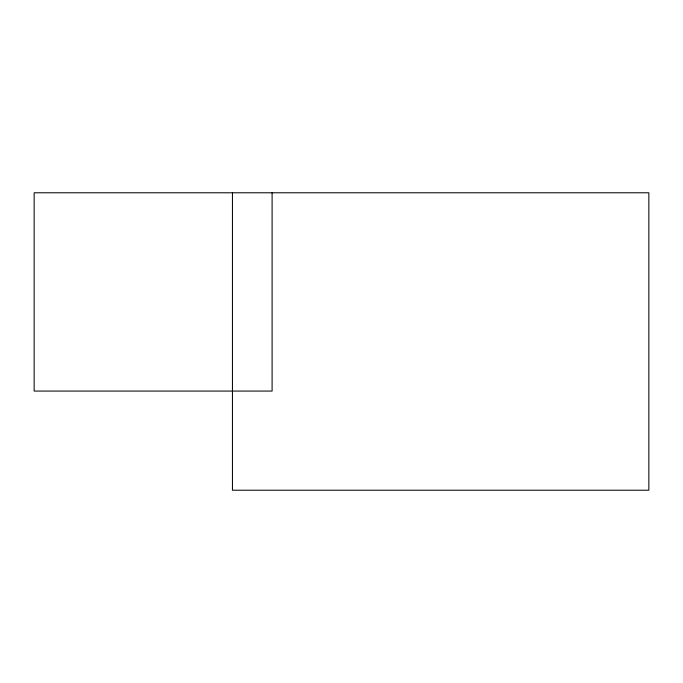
<?xml version="1.0" encoding="UTF-8"?>
<svg xmlns="http://www.w3.org/2000/svg" width="683" height="683" viewBox="0 0 683 683"><rect width="100%" height="100%" fill="white"/><g stroke="black" fill="none" stroke-linecap="round" stroke-linejoin="round"><path stroke-width="1.02" d="M272.099 192.785L272.099 391.069L34.15 391.069L34.15 192.785L648.85 192.785L648.85 490.215L232.442 490.215L232.442 192.785"/></g></svg>
